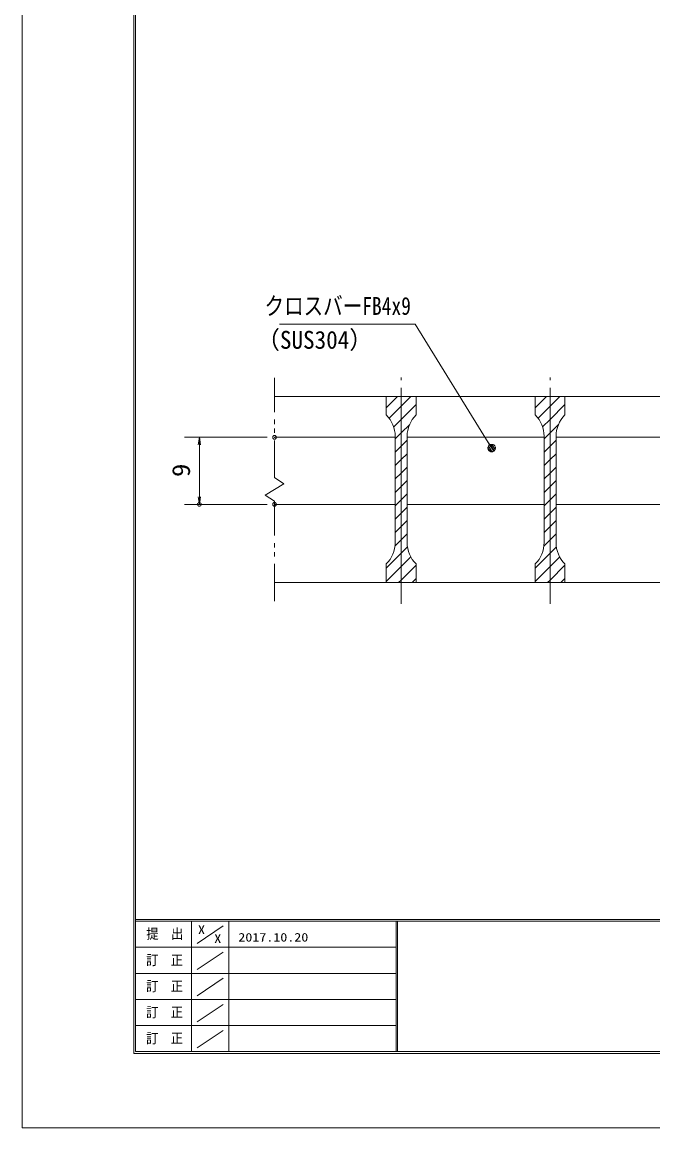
# Model space of a CAD drawing. Units: millimetres, scale not verified. Extents: x -1050 to 1050, y -742 to 742.
# Drawn here: x -1050 to -626, y -742 to 0 of the extents above; entities that cross this region are included whole.
import ezdxf
from ezdxf.enums import TextEntityAlignment as Align

# ---------------------------------------------------------------- set-up
doc = ezdxf.new("R2010")
doc.units = ezdxf.units.MM
doc.header["$LTSCALE"] = 5
doc.header["$PDMODE"] = 32
doc.header["$PDSIZE"] = 2.5
doc.linetypes.add('CHAIN1', pattern=[8, 5, -1, 1, -1])
doc.linetypes.add('DOUBLE_CHAIN1', pattern=[8.8, 5, -1, 0.6, -0.6, 0.6, -1])
for name, color, linetype, lineweight in [('0-0_7-図\u3000枠', 4, 'Continuous', 9), ('0-3_寸法注釈', 2, 'Continuous', 9), ('0-4_0', 2, 'Continuous', 9), ('0-5_DEFPOINTS', 134, 'Continuous', 9), ('0-6_蓋', 5, 'Continuous', 9), ('0-7_中心線', 6, 'CHAIN1', 9), ('0-8_想像線', 134, 'DOUBLE_CHAIN1', 9), ('0-9_ハッチング', 4, 'Continuous', 9)]:
    doc.layers.add(name, color=color, linetype=linetype, lineweight=lineweight)
doc.styles.add('ＭＳ ゴシック', font='')
doc.styles.get('ＭＳ ゴシック').set_extended_font_data('MS Gothic')

# ---------------------------------------------------------------- blocks, each defined once
blk = doc.blocks.new('_OPEN')
at = {"layer": '0-4_0'}
blk.add_line((0, 0), (-5, 0), dxfattribs=at)
blk.add_lwpolyline([(-5, 0.833), (0, 0), (-5, -0.833)], dxfattribs=at)
blk = doc.blocks.new('_Dot')
at = {"layer": '0-4_0'}
for p, q in [((-2.5, 0), (-5, 0)), ((2.445, 0.5), (-2.445, 0.5)), ((1.997, 1.5), (-1.997, 1.5)), ((2.289, -0.995), (-2.289, -0.995)), ((1.499, -1.995), (-1.499, -1.995))]:
    blk.add_line(p, q, dxfattribs=at)
for points in [[(2.5, 0), (2.48, 0.313), (2.421, 0.622), (2.324, 0.92), (2.191, 1.204), (2.023, 1.469), (1.822, 1.711), (1.594, 1.926), (1.34, 2.111), (1.064, 2.262), (0.773, 2.378), (0.468, 2.456), (0.157, 2.495), (-0.157, 2.495), (-0.468, 2.456), (-0.773, 2.378), (-1.064, 2.262), (-1.34, 2.111), (-1.594, 1.926), (-1.822, 1.711), (-2.023, 1.469), (-2.191, 1.204), (-2.324, 0.92), (-2.421, 0.622), (-2.48, 0.313), (-2.5, 0), (0, 0)], [(-2.5, 0), (-2.48, -0.313), (-2.421, -0.622), (-2.324, -0.92), (-2.191, -1.204), (-2.023, -1.469), (-1.822, -1.711), (-1.594, -1.926), (-1.34, -2.111), (-1.064, -2.262), (-0.773, -2.378), (-0.468, -2.456), (-0.157, -2.495), (0.157, -2.495), (0.468, -2.456), (0.773, -2.378), (1.064, -2.262), (1.34, -2.111), (1.594, -1.926), (1.822, -1.711), (2.023, -1.469), (2.191, -1.204), (2.324, -0.92), (2.421, -0.622), (2.48, -0.313), (2.5, 0), (0, 0)]]:
    blk.add_lwpolyline(points, close=True, dxfattribs=at)

msp = doc.modelspace()

# ---------------------------------------------------------------- linework, layer by layer
at = {"layer": '0-0_7-図\u3000枠'}
for p, q in [((-975, -692.5), (-975, 692.5)), ((-973.75, -691.25), (-973.75, 691.25)), ((998.75, -602.5), (-973.75, -602.5)), ((998.75, -603.75), (-973.75, -603.75)), ((-936.25, -691.192), (-936.25, -603.75)), ((-932.5, -618.606), (-915, -606.924)), ((-911.25, -603.75), (-911.25, -691.192)), ((-798.75, -603.75), (-798.75, -691.192)), ((-798, -603.75), (-798, -691.192)), ((-798.75, -621.25), (-973.75, -621.25)), ((-932.5, -636.247), (-915, -624.565)), ((-798.75, -638.75), (-973.75, -638.75)), ((-932.5, -653.747), (-915, -642.065)), ((-798.75, -656.25), (-973.75, -656.25)), ((-932.5, -671.247), (-915, -659.565)), ((-798.75, -673.75), (-973.75, -673.75)), ((-932.5, -688.747), (-915, -677.065)), ((1000, -692.5), (-975, -692.5)), ((998.75, -691.25), (-973.75, -691.25))]:
    msp.add_line(p, q, dxfattribs=at)
at = {"layer": '0-3_寸法注釈'}
for p, q in [((-885.45, -278.808), (-940.989, -278.808)), ((-930.989, -283.808), (-930.989, -318.808)), ((-885.45, -323.808), (-940.989, -323.808))]:
    msp.add_line(p, q, dxfattribs=at)
msp.add_lwpolyline([(-877.188, -202.884), (-786.015, -202.884), (-735.211, -285.202)], dxfattribs=at)
at = {"layer": '0-5_DEFPOINTS'}
msp.add_lwpolyline([(-1050, -742.5), (-1050, 742.5), (1050, 742.5), (1050, -742.5)], close=True, dxfattribs=at)
for p in [(-880.45, -278.808), (-930.989, -323.808), (-880.45, -323.808)]:
    msp.add_point(p, dxfattribs=at)
at = {"layer": '0-6_蓋'}
for p, q in [((-880.45, -251.308), (-110.45, -251.308)), ((-805.45, -263.808), (-805.45, -251.308)), ((-785.45, -251.308), (-805.45, -251.308)), ((-785.45, -263.808), (-785.45, -251.308)), ((-685.45, -251.308), (-705.45, -251.308)), ((-705.45, -263.808), (-705.45, -251.308)), ((-685.45, -263.808), (-685.45, -251.308)), ((-880.45, -278.808), (-799.45, -278.808)), ((-799.45, -278.091), (-799.45, -349.525)), ((-791.45, -278.091), (-791.45, -349.525)), ((-791.45, -278.808), (-699.45, -278.808)), ((-699.45, -278.091), (-699.45, -349.525)), ((-691.45, -278.091), (-691.45, -349.525)), ((-691.45, -278.808), (-599.45, -278.808)), ((-880.45, -323.808), (-799.45, -323.808)), ((-791.45, -323.808), (-699.45, -323.808)), ((-691.45, -323.808), (-599.45, -323.808)), ((-805.45, -363.808), (-805.45, -376.308)), ((-785.45, -363.808), (-785.45, -376.308)), ((-705.45, -363.808), (-705.45, -376.308)), ((-685.45, -363.808), (-685.45, -376.308)), ((-880.45, -376.308), (-110.45, -376.308)), ((-805.45, -376.308), (-785.45, -376.308)), ((-705.45, -376.308), (-685.45, -376.308))]:
    msp.add_line(p, q, dxfattribs=at)
for centre, start, end in [((-819.45, -278.091), 0, 45.573), ((-771.45, -278.091), 134.427, 180), ((-719.45, -278.091), 0, 45.573), ((-671.45, -278.091), 134.427, 180), ((-819.45, -349.525), 314.427, 0), ((-771.45, -349.525), 180, 225.573), ((-719.45, -349.525), 314.427, 0), ((-671.45, -349.525), 180, 225.573)]:
    msp.add_arc(centre, 20, start, end, dxfattribs=at)
at = {"layer": '0-7_中心線'}
for p, q in [((-795.45, -390.535), (-795.45, -238.606)), ((-695.45, -390.535), (-695.45, -238.606))]:
    msp.add_line(p, q, dxfattribs=at)
at = {"layer": '0-8_想像線'}
for p, q in [((-880.45, -305.859), (-880.45, -238.808)), ((-880.45, -388.808), (-880.45, -321.757))]:
    msp.add_line(p, q, dxfattribs=at)
for points in [[(-880.45, -305.859), (-874.157, -310.072), (-880.45, -313.808)], [(-880.45, -321.757), (-886.743, -317.545), (-880.45, -313.808)]]:
    msp.add_lwpolyline(points, dxfattribs=at)
at = {"layer": '0-9_ハッチング'}
for p, q in [((-805.45, -251.308), (-805.45, -263.808)), ((-805.45, -258.891), (-797.868, -251.308)), ((-705.45, -251.308), (-705.45, -263.808)), ((-705.45, -258.891), (-697.868, -251.308)), ((-799.45, -278.091), (-799.45, -349.525)), ((-795.45, -284.812), (-791.45, -280.812)), ((-791.45, -349.525), (-791.45, -278.091)), ((-699.45, -278.091), (-699.45, -349.525)), ((-695.45, -284.812), (-691.45, -280.812)), ((-691.45, -349.525), (-691.45, -278.091)), ((-799.45, -288.812), (-795.45, -284.812)), ((-699.45, -288.812), (-695.45, -284.812)), ((-799.45, -297.792), (-795.45, -293.792)), ((-795.45, -293.792), (-791.45, -289.792)), ((-699.45, -297.792), (-695.45, -293.792)), ((-695.45, -293.792), (-691.45, -289.792)), ((-799.45, -306.772), (-795.45, -302.772)), ((-795.45, -302.772), (-791.45, -298.772)), ((-699.45, -306.772), (-695.45, -302.772)), ((-695.45, -302.772), (-691.45, -298.772)), ((-799.45, -315.752), (-795.45, -311.752)), ((-795.45, -311.752), (-791.45, -307.752)), ((-699.45, -315.752), (-695.45, -311.752)), ((-695.45, -311.752), (-691.45, -307.752)), ((-795.45, -320.733), (-791.45, -316.733)), ((-695.45, -320.733), (-691.45, -316.733)), ((-799.45, -324.733), (-795.45, -320.733)), ((-795.45, -329.713), (-791.45, -325.713)), ((-699.45, -324.733), (-695.45, -320.733)), ((-695.45, -329.713), (-691.45, -325.713)), ((-799.45, -333.713), (-795.45, -329.713)), ((-699.45, -333.713), (-695.45, -329.713)), ((-799.45, -342.693), (-795.45, -338.693)), ((-795.45, -338.693), (-791.45, -334.693)), ((-699.45, -342.693), (-695.45, -338.693)), ((-695.45, -338.693), (-691.45, -334.693)), ((-788.164, -376.308), (-785.45, -373.594)), ((-688.164, -376.308), (-685.45, -373.594))]:
    msp.add_line(p, q, dxfattribs=at)
for points in [[(-805.45, -363.808), (-805.45, -376.308), (-795.45, -376.308), (-795.45, -251.308), (-805.45, -251.308)], [(-803.56, -265.981), (-795.45, -257.871), (-788.888, -251.308)], [(-795.45, -251.308), (-795.45, -376.308), (-785.45, -376.308), (-785.45, -363.808)], [(-785.45, -263.808), (-785.45, -251.308), (-795.45, -251.308)], [(-705.45, -363.808), (-705.45, -376.308), (-695.45, -376.308), (-695.45, -251.308), (-705.45, -251.308)], [(-703.56, -265.981), (-695.45, -257.871), (-688.888, -251.308)], [(-695.45, -251.308), (-695.45, -376.308), (-685.45, -376.308), (-685.45, -363.808)], [(-685.45, -263.808), (-685.45, -251.308), (-695.45, -251.308)], [(-800.45, -271.851), (-795.45, -266.851), (-785.45, -256.851)], [(-700.45, -271.851), (-695.45, -266.851), (-685.45, -256.851)], [(-799.45, -279.831), (-795.45, -275.831), (-789.717, -270.098)], [(-699.45, -279.831), (-695.45, -275.831), (-689.717, -270.098)], [(-799.636, -351.859), (-795.45, -347.673), (-791.45, -343.673)], [(-699.636, -351.859), (-695.45, -347.673), (-691.45, -343.673)], [(-805.45, -366.654), (-795.45, -356.654), (-791.219, -352.423)], [(-705.45, -366.654), (-695.45, -356.654), (-691.219, -352.423)], [(-805.45, -375.634), (-795.45, -365.634), (-788.952, -359.136)], [(-705.45, -375.634), (-695.45, -365.634), (-688.952, -359.136)], [(-797.144, -376.308), (-795.45, -374.614), (-785.45, -364.614)], [(-697.144, -376.308), (-695.45, -374.614), (-685.45, -364.614)]]:
    msp.add_lwpolyline(points, dxfattribs=at)
for centre, start, end in [((-819.45, -278.091), 0, 45.573), ((-771.45, -278.091), 134.427, 180), ((-719.45, -278.091), 0, 45.573), ((-671.45, -278.091), 134.427, 180), ((-819.45, -349.525), 314.427, 0), ((-771.45, -349.525), 180, 225.573), ((-719.45, -349.525), 314.427, 0), ((-671.45, -349.525), 180, 225.573)]:
    msp.add_arc(centre, 20, start, end, dxfattribs=at)

# ---------------------------------------------------------------- block references
at = {"layer": '0-3_寸法注釈'}
for name, p, rotation in [('_OPEN', (-930.989, -278.808), 90), ('_Dot', (-734.678, -286.048), 302.18318), ('_OPEN', (-930.989, -323.808), 270)]:
    msp.add_blockref(name, p, dxfattribs=dict(at, rotation=rotation))

# ---------------------------------------------------------------- texts
at = {"layer": '0-0_7-図\u3000枠', "color": 5, "style": 'ＭＳ ゴシック'}
for s, height, width, p in [('提\u3000出', 6.745, 0.9, (-966.593, -617.56)), ('X', 5.755, 1.2, (-931.902, -614.076)), ('X', 5.755, 1.2, (-920.995, -620.022)), ('2017.10.20', 5.755, 1.2, (-904.801, -619.113)), ('訂\u3000正', 6.745, 0.9, (-966.76, -635.201)), ('訂\u3000正', 6.745, 0.9, (-966.76, -652.701)), ('訂\u3000正', 6.745, 0.9, (-966.76, -670.201)), ('訂\u3000正', 6.745, 0.9, (-966.76, -687.701))]:
    msp.add_text(s, height=height, dxfattribs=dict(at, width=width)).set_placement(p, align=Align.BOTTOM_LEFT)
at = {"layer": '0-3_寸法注釈', "color": 7, "style": 'ＭＳ ゴシック'}
for s, width, p in [('クロスバーFB4x9', 0.8, (-887.208, -200.197)), ('（SUS304）', 0.95, (-892.467, -222.956))]:
    msp.add_text(s, height=12.02, dxfattribs=dict(at, width=width)).set_placement(p, align=Align.BOTTOM_LEFT)
at = {"layer": '0-3_寸法注釈', "color": 7, "style": 'ＭＳ ゴシック', "width": 1.1}
msp.add_text('9', height=12.02, rotation=90, dxfattribs=at).set_placement((-933.676, -305.457), align=Align.BOTTOM_LEFT)

doc.saveas('drawing.dxf')
